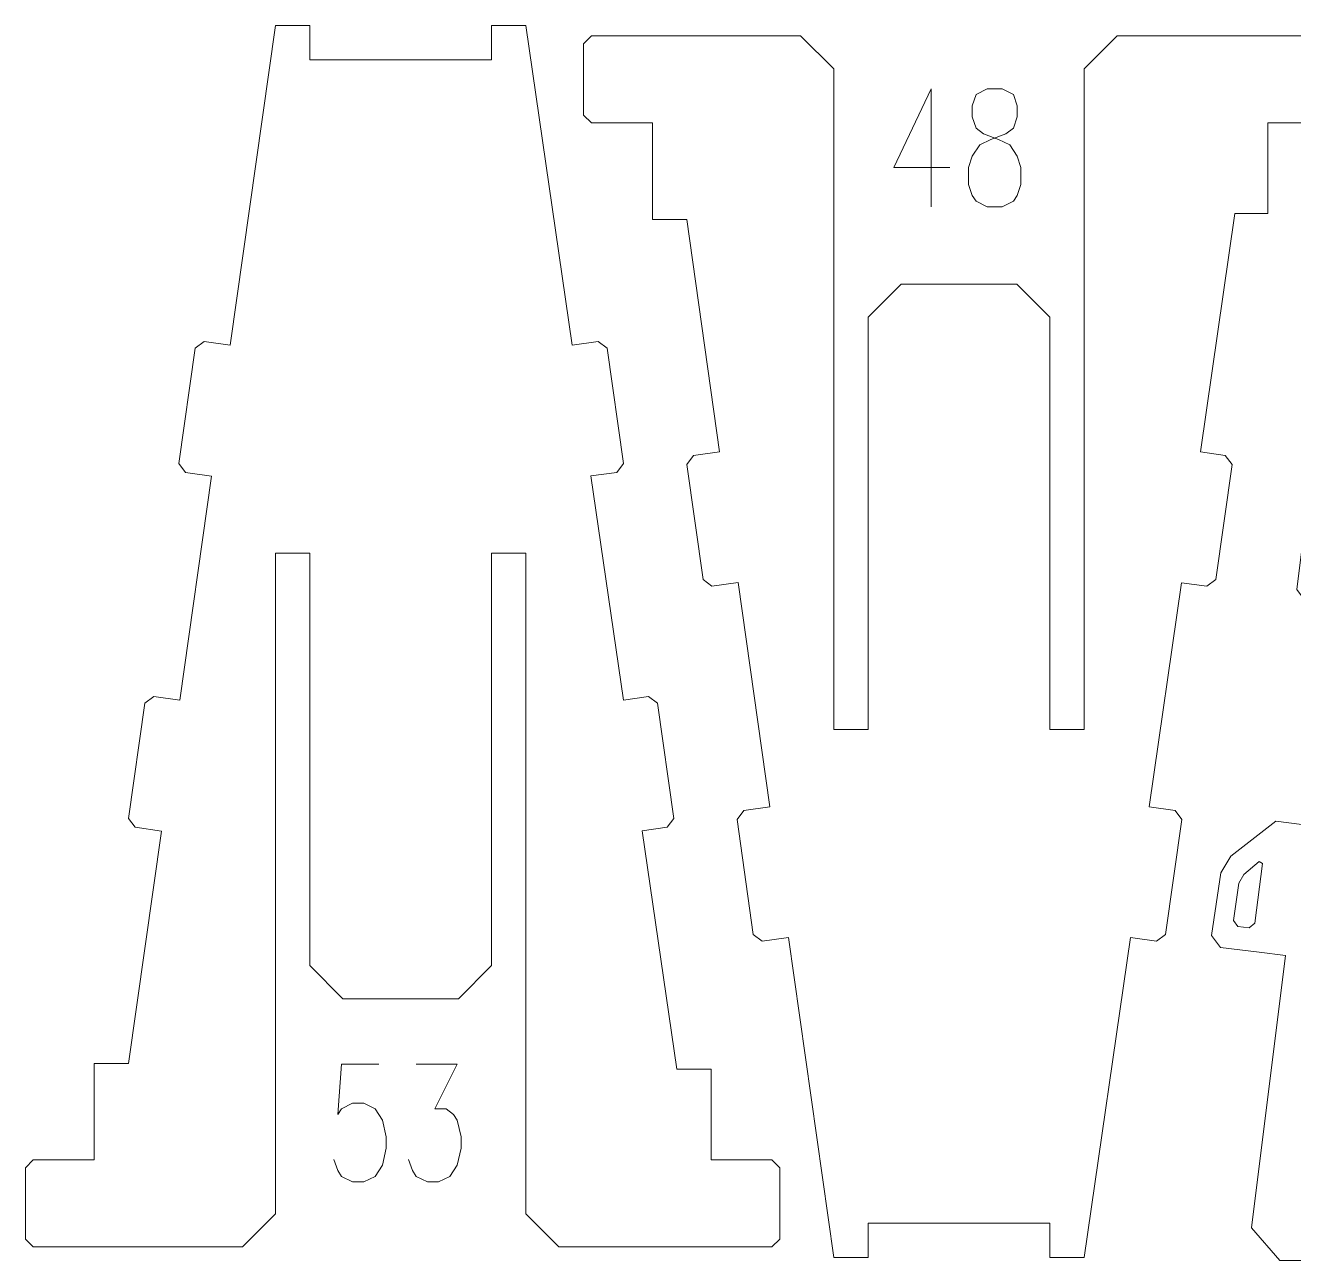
# Model space of a CAD drawing. Header units: inches. Extents: x -6.9 to 6.9, y -5.3 to 5.3.
# Drawn here: x -6.915 to -2.118, y 0.577 to 5.251 of the extents above; entities that cross this region are included whole.
import ezdxf

# ---------------------------------------------------------------- set-up
doc = ezdxf.new("R2010")
doc.units = ezdxf.units.IN
doc.header["$MEASUREMENT"] = 0
doc.layers.add('Layer 1', color=7, linetype='Continuous')

msp = doc.modelspace()

# ---------------------------------------------------------------- linework, layer by layer
at = {"layer": 'Layer 1', "lineweight": 9}
for points, knots in [([(-5.6291, 5.1213), (-5.6291, 5.1213), (-5.8395, 5.1213), (-5.8395, 5.1213), (-5.8395, 5.1213), (-5.8395, 5.1213), (-5.8395, 5.2511), (-5.8395, 5.2511), (-5.8395, 5.2511), (-5.8395, 5.2511), (-5.9695, 5.2511), (-5.9695, 5.2511), (-5.9695, 5.2511), (-5.9695, 5.2511), (-6.1408, 4.041), (-6.1408, 4.041), (-6.1408, 4.041), (-6.1408, 4.041), (-6.2396, 4.055), (-6.2396, 4.055), (-6.2396, 4.055), (-6.2396, 4.055), (-6.2736, 4.0295), (-6.2736, 4.0295), (-6.2736, 4.0295), (-6.2736, 4.0295), (-6.3352, 3.5939), (-6.3352, 3.5939), (-6.3352, 3.5939), (-6.3352, 3.5939), (-6.3098, 3.56), (-6.3098, 3.56), (-6.3098, 3.56), (-6.3098, 3.56), (-6.2108, 3.546), (-6.2108, 3.546), (-6.2108, 3.546), (-6.2108, 3.546), (-6.3309, 2.698), (-6.3309, 2.698), (-6.3309, 2.698), (-6.3309, 2.698), (-6.4298, 2.712), (-6.4298, 2.712), (-6.4298, 2.712), (-6.4298, 2.712), (-6.4637, 2.6865), (-6.4637, 2.6865), (-6.4637, 2.6865), (-6.4637, 2.6865), (-6.5254, 2.2508), (-6.5254, 2.2508), (-6.5254, 2.2508), (-6.5254, 2.2508), (-6.4999, 2.2169), (-6.4999, 2.2169), (-6.4999, 2.2169), (-6.4999, 2.2169), (-6.4009, 2.2029), (-6.4009, 2.2029), (-6.4009, 2.2029), (-6.4009, 2.2029), (-6.5253, 1.3239), (-6.5253, 1.3239), (-6.5253, 1.3239), (-6.5253, 1.3239), (-6.6553, 1.3239), (-6.6553, 1.3239), (-6.6553, 1.3239), (-6.6553, 1.3239), (-6.6553, 0.9591), (-6.6553, 0.9591), (-6.6553, 0.9591), (-6.6553, 0.9591), (-6.8853, 0.9591), (-6.8853, 0.9591), (-6.8853, 0.9591), (-6.8853, 0.9591), (-6.9153, 0.9291), (-6.9153, 0.9291), (-6.9153, 0.9291), (-6.9153, 0.9291), (-6.9153, 0.6591), (-6.9153, 0.6591), (-6.9153, 0.6591), (-6.9153, 0.6591), (-6.8853, 0.6291), (-6.8853, 0.6291), (-6.8853, 0.6291), (-6.8853, 0.6291), (-6.0945, 0.6291), (-6.0945, 0.6291), (-6.0945, 0.6291), (-6.0945, 0.6291), (-5.9695, 0.7541), (-5.9695, 0.7541), (-5.9695, 0.7541), (-5.9695, 0.7541), (-5.9695, 3.2537), (-5.9695, 3.2537), (-5.9695, 3.2537), (-5.9695, 3.2537), (-5.8395, 3.2537), (-5.8395, 3.2537), (-5.8395, 3.2537), (-5.8395, 3.2537), (-5.8395, 1.6935), (-5.8395, 1.6935), (-5.8395, 1.6935), (-5.8395, 1.6935), (-5.7145, 1.5685), (-5.7145, 1.5685), (-5.7145, 1.5685), (-5.7145, 1.5685), (-5.6291, 1.5685), (-5.6291, 1.5685)], [0, 0, 0, 0, 0.033333, 0.033333, 0.033333, 0.033333, 0.066667, 0.066667, 0.066667, 0.066667, 0.1, 0.1, 0.1, 0.1, 0.133333, 0.133333, 0.133333, 0.133333, 0.166667, 0.166667, 0.166667, 0.166667, 0.2, 0.2, 0.2, 0.2, 0.233333, 0.233333, 0.233333, 0.233333, 0.266667, 0.266667, 0.266667, 0.266667, 0.3, 0.3, 0.3, 0.3, 0.333333, 0.333333, 0.333333, 0.333333, 0.366667, 0.366667, 0.366667, 0.366667, 0.4, 0.4, 0.4, 0.4, 0.433333, 0.433333, 0.433333, 0.433333, 0.466667, 0.466667, 0.466667, 0.466667, 0.5, 0.5, 0.5, 0.5, 0.533333, 0.533333, 0.533333, 0.533333, 0.566667, 0.566667, 0.566667, 0.566667, 0.6, 0.6, 0.6, 0.6, 0.633333, 0.633333, 0.633333, 0.633333, 0.666667, 0.666667, 0.666667, 0.666667, 0.7, 0.7, 0.7, 0.7, 0.733333, 0.733333, 0.733333, 0.733333, 0.766667, 0.766667, 0.766667, 0.766667, 0.8, 0.8, 0.8, 0.8, 0.833333, 0.833333, 0.833333, 0.833333, 0.866667, 0.866667, 0.866667, 0.866667, 0.9, 0.9, 0.9, 0.9, 0.933333, 0.933333, 0.933333, 0.933333, 1, 1, 1, 1]), ([(-5.3625, 1.5685), (-5.3625, 1.5685), (-5.277, 1.5685), (-5.277, 1.5685), (-5.277, 1.5685), (-5.277, 1.5685), (-5.152, 1.6935), (-5.152, 1.6935), (-5.152, 1.6935), (-5.152, 1.6935), (-5.152, 3.2537), (-5.152, 3.2537), (-5.152, 3.2537), (-5.152, 3.2537), (-5.022, 3.2537), (-5.022, 3.2537), (-5.022, 3.2537), (-5.022, 3.2537), (-5.022, 0.7541), (-5.022, 0.7541), (-5.022, 0.7541), (-5.022, 0.7541), (-4.897, 0.6291), (-4.897, 0.6291), (-4.897, 0.6291), (-4.897, 0.6291), (-4.0917, 0.6291), (-4.0917, 0.6291), (-4.0917, 0.6291), (-4.0917, 0.6291), (-4.0617, 0.6591), (-4.0617, 0.6591), (-4.0617, 0.6591), (-4.0617, 0.6591), (-4.0617, 0.9291), (-4.0617, 0.9291), (-4.0617, 0.9291), (-4.0617, 0.9291), (-4.0917, 0.9591), (-4.0917, 0.9591), (-4.0917, 0.9591), (-4.0917, 0.9591), (-4.3217, 0.9591), (-4.3217, 0.9591), (-4.3217, 0.9591), (-4.3217, 0.9591), (-4.3217, 1.3017), (-4.3217, 1.3017), (-4.3217, 1.3017), (-4.3217, 1.3017), (-4.4517, 1.3017), (-4.4517, 1.3017), (-4.4517, 1.3017), (-4.4517, 1.3017), (-4.5819, 2.2037), (-4.5819, 2.2037), (-4.5819, 2.2037), (-4.5819, 2.2037), (-4.4881, 2.2169), (-4.4881, 2.2169), (-4.4881, 2.2169), (-4.4881, 2.2169), (-4.4626, 2.2509), (-4.4626, 2.2509), (-4.4626, 2.2509), (-4.4626, 2.2509), (-4.5243, 2.6865), (-4.5243, 2.6865), (-4.5243, 2.6865), (-4.5243, 2.6865), (-4.5582, 2.712), (-4.5582, 2.712), (-4.5582, 2.712), (-4.5582, 2.712), (-4.6534, 2.6985), (-4.6534, 2.6985), (-4.6534, 2.6985), (-4.6534, 2.6985), (-4.7758, 3.5462), (-4.7758, 3.5462), (-4.7758, 3.5462), (-4.7758, 3.5462), (-4.6783, 3.56), (-4.6783, 3.56), (-4.6783, 3.56), (-4.6783, 3.56), (-4.6528, 3.5939), (-4.6528, 3.5939), (-4.6528, 3.5939), (-4.6528, 3.5939), (-4.7145, 4.0295), (-4.7145, 4.0295), (-4.7145, 4.0295), (-4.7145, 4.0295), (-4.7484, 4.055), (-4.7484, 4.055), (-4.7484, 4.055), (-4.7484, 4.055), (-4.8473, 4.041), (-4.8473, 4.041), (-4.8473, 4.041), (-4.8473, 4.041), (-5.022, 5.2511), (-5.022, 5.2511), (-5.022, 5.2511), (-5.022, 5.2511), (-5.152, 5.2511), (-5.152, 5.2511), (-5.152, 5.2511), (-5.152, 5.2511), (-5.152, 5.1213), (-5.152, 5.1213), (-5.152, 5.1213), (-5.152, 5.1213), (-5.3625, 5.1213), (-5.3625, 5.1213)], [0, 0, 0, 0, 0.033333, 0.033333, 0.033333, 0.033333, 0.066667, 0.066667, 0.066667, 0.066667, 0.1, 0.1, 0.1, 0.1, 0.133333, 0.133333, 0.133333, 0.133333, 0.166667, 0.166667, 0.166667, 0.166667, 0.2, 0.2, 0.2, 0.2, 0.233333, 0.233333, 0.233333, 0.233333, 0.266667, 0.266667, 0.266667, 0.266667, 0.3, 0.3, 0.3, 0.3, 0.333333, 0.333333, 0.333333, 0.333333, 0.366667, 0.366667, 0.366667, 0.366667, 0.4, 0.4, 0.4, 0.4, 0.433333, 0.433333, 0.433333, 0.433333, 0.466667, 0.466667, 0.466667, 0.466667, 0.5, 0.5, 0.5, 0.5, 0.533333, 0.533333, 0.533333, 0.533333, 0.566667, 0.566667, 0.566667, 0.566667, 0.6, 0.6, 0.6, 0.6, 0.633333, 0.633333, 0.633333, 0.633333, 0.666667, 0.666667, 0.666667, 0.666667, 0.7, 0.7, 0.7, 0.7, 0.733333, 0.733333, 0.733333, 0.733333, 0.766667, 0.766667, 0.766667, 0.766667, 0.8, 0.8, 0.8, 0.8, 0.833333, 0.833333, 0.833333, 0.833333, 0.866667, 0.866667, 0.866667, 0.866667, 0.9, 0.9, 0.9, 0.9, 0.933333, 0.933333, 0.933333, 0.933333, 1, 1, 1, 1]), ([(-3.5173, 0.7196), (-3.5173, 0.7196), (-3.7278, 0.7196), (-3.7278, 0.7196), (-3.7278, 0.7196), (-3.7278, 0.7196), (-3.7278, 0.5898), (-3.7278, 0.5898), (-3.7278, 0.5898), (-3.7278, 0.5898), (-3.8578, 0.5898), (-3.8578, 0.5898), (-3.8578, 0.5898), (-3.8578, 0.5898), (-4.0291, 1.7999), (-4.0291, 1.7999), (-4.0291, 1.7999), (-4.0291, 1.7999), (-4.1279, 1.7859), (-4.1279, 1.7859), (-4.1279, 1.7859), (-4.1279, 1.7859), (-4.1619, 1.8114), (-4.1619, 1.8114), (-4.1619, 1.8114), (-4.1619, 1.8114), (-4.2235, 2.2471), (-4.2235, 2.2471), (-4.2235, 2.2471), (-4.2235, 2.2471), (-4.198, 2.281), (-4.198, 2.281), (-4.198, 2.281), (-4.198, 2.281), (-4.0991, 2.295), (-4.0991, 2.295), (-4.0991, 2.295), (-4.0991, 2.295), (-4.2192, 3.143), (-4.2192, 3.143), (-4.2192, 3.143), (-4.2192, 3.143), (-4.3181, 3.1289), (-4.3181, 3.1289), (-4.3181, 3.1289), (-4.3181, 3.1289), (-4.352, 3.1544), (-4.352, 3.1544), (-4.352, 3.1544), (-4.352, 3.1544), (-4.4137, 3.5901), (-4.4137, 3.5901), (-4.4137, 3.5901), (-4.4137, 3.5901), (-4.3882, 3.624), (-4.3882, 3.624), (-4.3882, 3.624), (-4.3882, 3.624), (-4.2892, 3.638), (-4.2892, 3.638), (-4.2892, 3.638), (-4.2892, 3.638), (-4.4136, 4.517), (-4.4136, 4.517), (-4.4136, 4.517), (-4.4136, 4.517), (-4.5436, 4.517), (-4.5436, 4.517), (-4.5436, 4.517), (-4.5436, 4.517), (-4.5436, 4.8818), (-4.5436, 4.8818), (-4.5436, 4.8818), (-4.5436, 4.8818), (-4.7736, 4.8818), (-4.7736, 4.8818), (-4.7736, 4.8818), (-4.7736, 4.8818), (-4.8036, 4.9118), (-4.8036, 4.9118), (-4.8036, 4.9118), (-4.8036, 4.9118), (-4.8036, 5.1818), (-4.8036, 5.1818), (-4.8036, 5.1818), (-4.8036, 5.1818), (-4.7736, 5.2118), (-4.7736, 5.2118), (-4.7736, 5.2118), (-4.7736, 5.2118), (-4.1811, 5.2118), (-4.1811, 5.2118)], [0, 0, 0, 0, 0.041667, 0.041667, 0.041667, 0.041667, 0.083333, 0.083333, 0.083333, 0.083333, 0.125, 0.125, 0.125, 0.125, 0.166667, 0.166667, 0.166667, 0.166667, 0.208333, 0.208333, 0.208333, 0.208333, 0.25, 0.25, 0.25, 0.25, 0.291667, 0.291667, 0.291667, 0.291667, 0.333333, 0.333333, 0.333333, 0.333333, 0.375, 0.375, 0.375, 0.375, 0.416667, 0.416667, 0.416667, 0.416667, 0.458333, 0.458333, 0.458333, 0.458333, 0.5, 0.5, 0.5, 0.5, 0.541667, 0.541667, 0.541667, 0.541667, 0.583333, 0.583333, 0.583333, 0.583333, 0.625, 0.625, 0.625, 0.625, 0.666667, 0.666667, 0.666667, 0.666667, 0.708333, 0.708333, 0.708333, 0.708333, 0.75, 0.75, 0.75, 0.75, 0.791667, 0.791667, 0.791667, 0.791667, 0.833333, 0.833333, 0.833333, 0.833333, 0.875, 0.875, 0.875, 0.875, 0.916667, 0.916667, 0.916667, 0.916667, 1, 1, 1, 1]), ([(-4.1589, 5.2118), (-4.1589, 5.2118), (-3.9828, 5.2118), (-3.9828, 5.2118), (-3.9828, 5.2118), (-3.9828, 5.2118), (-3.8578, 5.0868), (-3.8578, 5.0868), (-3.8578, 5.0868), (-3.8578, 5.0868), (-3.8578, 2.5873), (-3.8578, 2.5873), (-3.8578, 2.5873), (-3.8578, 2.5873), (-3.7278, 2.5873), (-3.7278, 2.5873), (-3.7278, 2.5873), (-3.7278, 2.5873), (-3.7278, 4.1474), (-3.7278, 4.1474), (-3.7278, 4.1474), (-3.7278, 4.1474), (-3.6028, 4.2724), (-3.6028, 4.2724), (-3.6028, 4.2724), (-3.6028, 4.2724), (-3.5173, 4.2724), (-3.5173, 4.2724)], [0, 0, 0, 0, 0.125, 0.125, 0.125, 0.125, 0.25, 0.25, 0.25, 0.25, 0.375, 0.375, 0.375, 0.375, 0.5, 0.5, 0.5, 0.5, 0.625, 0.625, 0.625, 0.625, 0.75, 0.75, 0.75, 0.75, 1, 1, 1, 1]), ([(-3.2508, 4.2724), (-3.2508, 4.2724), (-3.1653, 4.2724), (-3.1653, 4.2724), (-3.1653, 4.2724), (-3.1653, 4.2724), (-3.0403, 4.1474), (-3.0403, 4.1474), (-3.0403, 4.1474), (-3.0403, 4.1474), (-3.0403, 2.5873), (-3.0403, 2.5873), (-3.0403, 2.5873), (-3.0403, 2.5873), (-2.9103, 2.5873), (-2.9103, 2.5873), (-2.9103, 2.5873), (-2.9103, 2.5873), (-2.9103, 5.0868), (-2.9103, 5.0868), (-2.9103, 5.0868), (-2.9103, 5.0868), (-2.7853, 5.2118), (-2.7853, 5.2118), (-2.7853, 5.2118), (-2.7853, 5.2118), (-2.7071, 5.2118), (-2.7071, 5.2118)], [0, 0, 0, 0, 0.125, 0.125, 0.125, 0.125, 0.25, 0.25, 0.25, 0.25, 0.375, 0.375, 0.375, 0.375, 0.5, 0.5, 0.5, 0.5, 0.625, 0.625, 0.625, 0.625, 0.75, 0.75, 0.75, 0.75, 1, 1, 1, 1]), ([(-2.6849, 5.2118), (-2.6849, 5.2118), (-1.98, 5.2118), (-1.98, 5.2118), (-1.98, 5.2118), (-1.98, 5.2118), (-1.95, 5.1818), (-1.95, 5.1818), (-1.95, 5.1818), (-1.95, 5.1818), (-1.95, 4.9118), (-1.95, 4.9118), (-1.95, 4.9118), (-1.95, 4.9118), (-1.98, 4.8818), (-1.98, 4.8818), (-1.98, 4.8818), (-1.98, 4.8818), (-2.215, 4.8818), (-2.215, 4.8818), (-2.215, 4.8818), (-2.215, 4.8818), (-2.215, 4.5392), (-2.215, 4.5392), (-2.215, 4.5392), (-2.215, 4.5392), (-2.34, 4.5392), (-2.34, 4.5392), (-2.34, 4.5392), (-2.34, 4.5392), (-2.4702, 3.6373), (-2.4702, 3.6373), (-2.4702, 3.6373), (-2.4702, 3.6373), (-2.3764, 3.624), (-2.3764, 3.624), (-2.3764, 3.624), (-2.3764, 3.624), (-2.3509, 3.5901), (-2.3509, 3.5901), (-2.3509, 3.5901), (-2.3509, 3.5901), (-2.4126, 3.1544), (-2.4126, 3.1544), (-2.4126, 3.1544), (-2.4126, 3.1544), (-2.4465, 3.1289), (-2.4465, 3.1289), (-2.4465, 3.1289), (-2.4465, 3.1289), (-2.5417, 3.1424), (-2.5417, 3.1424), (-2.5417, 3.1424), (-2.5417, 3.1424), (-2.6641, 2.2948), (-2.6641, 2.2948), (-2.6641, 2.2948), (-2.6641, 2.2948), (-2.5666, 2.281), (-2.5666, 2.281), (-2.5666, 2.281), (-2.5666, 2.281), (-2.5411, 2.2471), (-2.5411, 2.2471), (-2.5411, 2.2471), (-2.5411, 2.2471), (-2.6028, 1.8114), (-2.6028, 1.8114), (-2.6028, 1.8114), (-2.6028, 1.8114), (-2.6367, 1.7859), (-2.6367, 1.7859), (-2.6367, 1.7859), (-2.6367, 1.7859), (-2.7356, 1.7999), (-2.7356, 1.7999), (-2.7356, 1.7999), (-2.7356, 1.7999), (-2.9103, 0.5898), (-2.9103, 0.5898), (-2.9103, 0.5898), (-2.9103, 0.5898), (-3.0403, 0.5898), (-3.0403, 0.5898), (-3.0403, 0.5898), (-3.0403, 0.5898), (-3.0403, 0.7196), (-3.0403, 0.7196), (-3.0403, 0.7196), (-3.0403, 0.7196), (-3.2508, 0.7196), (-3.2508, 0.7196)], [0, 0, 0, 0, 0.041667, 0.041667, 0.041667, 0.041667, 0.083333, 0.083333, 0.083333, 0.083333, 0.125, 0.125, 0.125, 0.125, 0.166667, 0.166667, 0.166667, 0.166667, 0.208333, 0.208333, 0.208333, 0.208333, 0.25, 0.25, 0.25, 0.25, 0.291667, 0.291667, 0.291667, 0.291667, 0.333333, 0.333333, 0.333333, 0.333333, 0.375, 0.375, 0.375, 0.375, 0.416667, 0.416667, 0.416667, 0.416667, 0.458333, 0.458333, 0.458333, 0.458333, 0.5, 0.5, 0.5, 0.5, 0.541667, 0.541667, 0.541667, 0.541667, 0.583333, 0.583333, 0.583333, 0.583333, 0.625, 0.625, 0.625, 0.625, 0.666667, 0.666667, 0.666667, 0.666667, 0.708333, 0.708333, 0.708333, 0.708333, 0.75, 0.75, 0.75, 0.75, 0.791667, 0.791667, 0.791667, 0.791667, 0.833333, 0.833333, 0.833333, 0.833333, 0.875, 0.875, 0.875, 0.875, 0.916667, 0.916667, 0.916667, 0.916667, 1, 1, 1, 1]), ([(-1.4336, 4.5926), (-1.4336, 4.5926), (-1.644, 4.5926), (-1.644, 4.5926), (-1.644, 4.5926), (-1.644, 4.6366), (-1.6437, 4.6804), (-1.6437, 4.7241), (-1.6437, 4.7241), (-1.6437, 4.7241), (-1.774, 4.7241), (-1.774, 4.7241), (-1.774, 4.7241), (-1.774, 4.7241), (-1.9189, 3.5669), (-1.9189, 3.5669), (-1.9189, 3.5669), (-1.9189, 3.5669), (-2.018, 3.5793), (-2.018, 3.5793), (-2.018, 3.5793), (-2.018, 3.5793), (-2.0515, 3.5532), (-2.0515, 3.5532), (-2.0515, 3.5532), (-2.0515, 3.5532), (-2.1062, 3.1166), (-2.1062, 3.1166), (-2.1062, 3.1166), (-2.1062, 3.1166), (-2.0802, 3.0831), (-2.0802, 3.0831), (-2.0802, 3.0831), (-2.0802, 3.0831), (-1.981, 3.0707), (-1.981, 3.0707), (-1.981, 3.0707), (-1.981, 3.0707), (-2.0865, 2.2281), (-2.0865, 2.2281), (-2.0865, 2.2281), (-2.0865, 2.2281), (-2.1857, 2.2405), (-2.1857, 2.2405), (-2.1857, 2.2405), (-2.1857, 2.2405), (-2.3558, 2.1083), (-2.3558, 2.1083), (-2.3558, 2.1083), (-2.3558, 2.1083), (-2.3933, 2.0442), (-2.3933, 2.0442), (-2.3933, 2.0442), (-2.3933, 2.0442), (-2.4288, 1.8074), (-2.4288, 1.8074), (-2.4288, 1.8074), (-2.4288, 1.8074), (-2.3951, 1.7628), (-2.3951, 1.7628), (-2.3951, 1.7628), (-2.3951, 1.7628), (-2.2479, 1.7444), (-2.2479, 1.7444), (-2.2479, 1.7444), (-2.2479, 1.7444), (-2.1486, 1.732), (-2.1486, 1.732), (-2.1486, 1.732), (-2.1486, 1.732), (-2.2777, 0.7012), (-2.2777, 0.7012), (-2.2777, 0.7012), (-2.2777, 0.7012), (-2.1702, 0.5774), (-2.1702, 0.5774), (-2.1702, 0.5774), (-2.1702, 0.5774), (-2.0457, 0.5774), (-2.0457, 0.5774)], [0, 0, 0, 0, 0.047619, 0.047619, 0.047619, 0.047619, 0.095238, 0.095238, 0.095238, 0.095238, 0.142857, 0.142857, 0.142857, 0.142857, 0.190476, 0.190476, 0.190476, 0.190476, 0.238095, 0.238095, 0.238095, 0.238095, 0.285714, 0.285714, 0.285714, 0.285714, 0.333333, 0.333333, 0.333333, 0.333333, 0.380952, 0.380952, 0.380952, 0.380952, 0.428571, 0.428571, 0.428571, 0.428571, 0.47619, 0.47619, 0.47619, 0.47619, 0.52381, 0.52381, 0.52381, 0.52381, 0.571429, 0.571429, 0.571429, 0.571429, 0.619048, 0.619048, 0.619048, 0.619048, 0.666667, 0.666667, 0.666667, 0.666667, 0.714286, 0.714286, 0.714286, 0.714286, 0.761905, 0.761905, 0.761905, 0.761905, 0.809524, 0.809524, 0.809524, 0.809524, 0.857143, 0.857143, 0.857143, 0.857143, 0.904762, 0.904762, 0.904762, 0.904762, 1, 1, 1, 1]), ([(-2.2644, 1.8537), (-2.2644, 1.8537), (-2.2867, 1.8364), (-2.2867, 1.8364), (-2.2867, 1.8364), (-2.2867, 1.8364), (-2.3291, 1.8416), (-2.3291, 1.8416), (-2.3291, 1.8416), (-2.3291, 1.8416), (-2.3459, 1.8639), (-2.3459, 1.8639), (-2.3459, 1.8639), (-2.3459, 1.8639), (-2.3247, 2.0056), (-2.3247, 2.0056), (-2.3247, 2.0056), (-2.3247, 2.0056), (-2.3065, 2.0383), (-2.3065, 2.0383), (-2.3065, 2.0383), (-2.3065, 2.0383), (-2.2487, 2.0875), (-2.2487, 2.0875), (-2.2487, 2.0875), (-2.2487, 2.0875), (-2.236, 2.0806), (-2.236, 2.0806), (-2.236, 2.0806), (-2.236, 2.0806), (-2.2644, 1.8537), (-2.2644, 1.8537)], [0, 0, 0, 0, 0.111111, 0.111111, 0.111111, 0.111111, 0.222222, 0.222222, 0.222222, 0.222222, 0.333333, 0.333333, 0.333333, 0.333333, 0.444444, 0.444444, 0.444444, 0.444444, 0.555556, 0.555556, 0.555556, 0.555556, 0.666667, 0.666667, 0.666667, 0.666667, 0.777778, 0.777778, 0.777778, 0.777778, 1, 1, 1, 1])]:
    msp.add_open_spline(points, degree=3, knots=knots, dxfattribs=at)
at = {"layer": 'Layer 1', "color": 1, "lineweight": 9}
for points in [[(-4.1811, 5.2118), (-4.1811, 5.2118), (-4.1589, 5.2118), (-4.1589, 5.2118)], [(-2.7071, 5.2118), (-2.7071, 5.2118), (-2.6849, 5.2118), (-2.6849, 5.2118)], [(-5.6291, 5.1213), (-5.6291, 5.1213), (-5.6069, 5.1213), (-5.6069, 5.1213)], [(-5.3846, 5.1213), (-5.3846, 5.1213), (-5.3625, 5.1213), (-5.3625, 5.1213)], [(-3.4889, 5.0109), (-3.4889, 5.0109), (-3.4889, 4.5649), (-3.4889, 4.5649)], [(-3.5173, 4.2724), (-3.5173, 4.2724), (-3.4952, 4.2724), (-3.4952, 4.2724)], [(-3.2729, 4.2724), (-3.2729, 4.2724), (-3.2508, 4.2724), (-3.2508, 4.2724)], [(-5.6291, 1.5685), (-5.6291, 1.5685), (-5.6069, 1.5685), (-5.6069, 1.5685)], [(-5.3846, 1.5685), (-5.3846, 1.5685), (-5.3625, 1.5685), (-5.3625, 1.5685)], [(-3.5173, 0.7196), (-3.5173, 0.7196), (-3.4952, 0.7196), (-3.4952, 0.7196)], [(-3.2729, 0.7196), (-3.2729, 0.7196), (-3.2508, 0.7196), (-3.2508, 0.7196)]]:
    msp.add_open_spline(points, degree=3, dxfattribs=at)
at = {"layer": 'Layer 1', "lineweight": 9}
for points in [[(-5.3846, 5.1213), (-5.3846, 5.1213), (-5.6069, 5.1213), (-5.6069, 5.1213)], [(-3.4952, 4.2724), (-3.4952, 4.2724), (-3.2729, 4.2724), (-3.2729, 4.2724)], [(-5.6069, 1.5685), (-5.6069, 1.5685), (-5.3846, 1.5685), (-5.3846, 1.5685)], [(-3.2729, 0.7196), (-3.2729, 0.7196), (-3.4952, 0.7196), (-3.4952, 0.7196)]]:
    msp.add_open_spline(points, degree=3, dxfattribs=at)
at = {"layer": 'Layer 1', "color": 1, "lineweight": 9}
for points, knots in [([(-3.4889, 5.0109), (-3.4889, 5.0109), (-3.6305, 4.7133), (-3.6305, 4.7133), (-3.6305, 4.7133), (-3.6305, 4.7133), (-3.4185, 4.7133), (-3.4185, 4.7133)], [0, 0, 0, 0, 0.333333, 0.333333, 0.333333, 0.333333, 1, 1, 1, 1]), ([(-3.2768, 5.0109), (-3.2768, 5.0109), (-3.3192, 4.9899), (-3.3192, 4.9899), (-3.3192, 4.9899), (-3.3192, 4.9899), (-3.3336, 4.9472), (-3.3336, 4.9472), (-3.3336, 4.9472), (-3.3336, 4.9472), (-3.3336, 4.9045), (-3.3336, 4.9045), (-3.3336, 4.9045), (-3.3336, 4.9045), (-3.3192, 4.8624), (-3.3192, 4.8624), (-3.3192, 4.8624), (-3.3192, 4.8624), (-3.2912, 4.8408), (-3.2912, 4.8408), (-3.2912, 4.8408), (-3.2912, 4.8408), (-3.2344, 4.8197), (-3.2344, 4.8197), (-3.2344, 4.8197), (-3.2344, 4.8197), (-3.192, 4.7987), (-3.192, 4.7987), (-3.192, 4.7987), (-3.192, 4.7987), (-3.164, 4.756), (-3.164, 4.756), (-3.164, 4.756), (-3.164, 4.756), (-3.1496, 4.7133), (-3.1496, 4.7133), (-3.1496, 4.7133), (-3.1496, 4.7133), (-3.1496, 4.6496), (-3.1496, 4.6496), (-3.1496, 4.6496), (-3.1496, 4.6496), (-3.164, 4.6075), (-3.164, 4.6075), (-3.164, 4.6075), (-3.164, 4.6075), (-3.178, 4.5859), (-3.178, 4.5859), (-3.178, 4.5859), (-3.178, 4.5859), (-3.2204, 4.5649), (-3.2204, 4.5649), (-3.2204, 4.5649), (-3.2204, 4.5649), (-3.2768, 4.5649), (-3.2768, 4.5649), (-3.2768, 4.5649), (-3.2768, 4.5649), (-3.3192, 4.5859), (-3.3192, 4.5859), (-3.3192, 4.5859), (-3.3192, 4.5859), (-3.3336, 4.6075), (-3.3336, 4.6075), (-3.3336, 4.6075), (-3.3336, 4.6075), (-3.3476, 4.6496), (-3.3476, 4.6496), (-3.3476, 4.6496), (-3.3476, 4.6496), (-3.3476, 4.7133), (-3.3476, 4.7133), (-3.3476, 4.7133), (-3.3476, 4.7133), (-3.3336, 4.756), (-3.3336, 4.756), (-3.3336, 4.756), (-3.3336, 4.756), (-3.3052, 4.7987), (-3.3052, 4.7987), (-3.3052, 4.7987), (-3.3052, 4.7987), (-3.2628, 4.8197), (-3.2628, 4.8197), (-3.2628, 4.8197), (-3.2628, 4.8197), (-3.2064, 4.8408), (-3.2064, 4.8408), (-3.2064, 4.8408), (-3.2064, 4.8408), (-3.178, 4.8624), (-3.178, 4.8624), (-3.178, 4.8624), (-3.178, 4.8624), (-3.164, 4.9045), (-3.164, 4.9045), (-3.164, 4.9045), (-3.164, 4.9045), (-3.164, 4.9472), (-3.164, 4.9472), (-3.164, 4.9472), (-3.164, 4.9472), (-3.178, 4.9899), (-3.178, 4.9899), (-3.178, 4.9899), (-3.178, 4.9899), (-3.2204, 5.0109), (-3.2204, 5.0109), (-3.2204, 5.0109), (-3.2204, 5.0109), (-3.2768, 5.0109), (-3.2768, 5.0109)], [0, 0, 0, 0, 0.034483, 0.034483, 0.034483, 0.034483, 0.068966, 0.068966, 0.068966, 0.068966, 0.103448, 0.103448, 0.103448, 0.103448, 0.137931, 0.137931, 0.137931, 0.137931, 0.172414, 0.172414, 0.172414, 0.172414, 0.206897, 0.206897, 0.206897, 0.206897, 0.241379, 0.241379, 0.241379, 0.241379, 0.275862, 0.275862, 0.275862, 0.275862, 0.310345, 0.310345, 0.310345, 0.310345, 0.344828, 0.344828, 0.344828, 0.344828, 0.37931, 0.37931, 0.37931, 0.37931, 0.413793, 0.413793, 0.413793, 0.413793, 0.448276, 0.448276, 0.448276, 0.448276, 0.482759, 0.482759, 0.482759, 0.482759, 0.517241, 0.517241, 0.517241, 0.517241, 0.551724, 0.551724, 0.551724, 0.551724, 0.586207, 0.586207, 0.586207, 0.586207, 0.62069, 0.62069, 0.62069, 0.62069, 0.655172, 0.655172, 0.655172, 0.655172, 0.689655, 0.689655, 0.689655, 0.689655, 0.724138, 0.724138, 0.724138, 0.724138, 0.758621, 0.758621, 0.758621, 0.758621, 0.793103, 0.793103, 0.793103, 0.793103, 0.827586, 0.827586, 0.827586, 0.827586, 0.862069, 0.862069, 0.862069, 0.862069, 0.896552, 0.896552, 0.896552, 0.896552, 0.931034, 0.931034, 0.931034, 0.931034, 1, 1, 1, 1]), ([(-5.5787, 1.3213), (-5.5787, 1.3213), (-5.72, 1.3213), (-5.72, 1.3213), (-5.72, 1.3213), (-5.72, 1.3213), (-5.734, 1.1302), (-5.734, 1.1302), (-5.734, 1.1302), (-5.734, 1.1302), (-5.72, 1.1512), (-5.72, 1.1512), (-5.72, 1.1512), (-5.72, 1.1512), (-5.6775, 1.1729), (-5.6775, 1.1729), (-5.6775, 1.1729), (-5.6775, 1.1729), (-5.6351, 1.1729), (-5.6351, 1.1729), (-5.6351, 1.1729), (-5.6351, 1.1729), (-5.5927, 1.1512), (-5.5927, 1.1512), (-5.5927, 1.1512), (-5.5927, 1.1512), (-5.5643, 1.1092), (-5.5643, 1.1092), (-5.5643, 1.1092), (-5.5643, 1.1092), (-5.5503, 1.0454), (-5.5503, 1.0454), (-5.5503, 1.0454), (-5.5503, 1.0454), (-5.5503, 1.0027), (-5.5503, 1.0027), (-5.5503, 1.0027), (-5.5503, 1.0027), (-5.5643, 0.939), (-5.5643, 0.939), (-5.5643, 0.939), (-5.5643, 0.939), (-5.5927, 0.8963), (-5.5927, 0.8963), (-5.5927, 0.8963), (-5.5927, 0.8963), (-5.6351, 0.8753), (-5.6351, 0.8753), (-5.6351, 0.8753), (-5.6351, 0.8753), (-5.6775, 0.8753), (-5.6775, 0.8753), (-5.6775, 0.8753), (-5.6775, 0.8753), (-5.72, 0.8963), (-5.72, 0.8963), (-5.72, 0.8963), (-5.72, 0.8963), (-5.734, 0.918), (-5.734, 0.918), (-5.734, 0.918), (-5.734, 0.918), (-5.7484, 0.96), (-5.7484, 0.96)], [0, 0, 0, 0, 0.058824, 0.058824, 0.058824, 0.058824, 0.117647, 0.117647, 0.117647, 0.117647, 0.176471, 0.176471, 0.176471, 0.176471, 0.235294, 0.235294, 0.235294, 0.235294, 0.294118, 0.294118, 0.294118, 0.294118, 0.352941, 0.352941, 0.352941, 0.352941, 0.411765, 0.411765, 0.411765, 0.411765, 0.470588, 0.470588, 0.470588, 0.470588, 0.529412, 0.529412, 0.529412, 0.529412, 0.588235, 0.588235, 0.588235, 0.588235, 0.647059, 0.647059, 0.647059, 0.647059, 0.705882, 0.705882, 0.705882, 0.705882, 0.764706, 0.764706, 0.764706, 0.764706, 0.823529, 0.823529, 0.823529, 0.823529, 0.882353, 0.882353, 0.882353, 0.882353, 1, 1, 1, 1]), ([(-5.4371, 1.3213), (-5.4371, 1.3213), (-5.2818, 1.3213), (-5.2818, 1.3213), (-5.2818, 1.3213), (-5.2818, 1.3213), (-5.3666, 1.1512), (-5.3666, 1.1512), (-5.3666, 1.1512), (-5.3666, 1.1512), (-5.3242, 1.1512), (-5.3242, 1.1512), (-5.3242, 1.1512), (-5.3242, 1.1512), (-5.2958, 1.1302), (-5.2958, 1.1302), (-5.2958, 1.1302), (-5.2958, 1.1302), (-5.2818, 1.1092), (-5.2818, 1.1092), (-5.2818, 1.1092), (-5.2818, 1.1092), (-5.2674, 1.0454), (-5.2674, 1.0454), (-5.2674, 1.0454), (-5.2674, 1.0454), (-5.2674, 1.0027), (-5.2674, 1.0027), (-5.2674, 1.0027), (-5.2674, 1.0027), (-5.2818, 0.939), (-5.2818, 0.939), (-5.2818, 0.939), (-5.2818, 0.939), (-5.3098, 0.8963), (-5.3098, 0.8963), (-5.3098, 0.8963), (-5.3098, 0.8963), (-5.3522, 0.8753), (-5.3522, 0.8753), (-5.3522, 0.8753), (-5.3522, 0.8753), (-5.3946, 0.8753), (-5.3946, 0.8753), (-5.3946, 0.8753), (-5.3946, 0.8753), (-5.4371, 0.8963), (-5.4371, 0.8963), (-5.4371, 0.8963), (-5.4371, 0.8963), (-5.4515, 0.918), (-5.4515, 0.918), (-5.4515, 0.918), (-5.4515, 0.918), (-5.4655, 0.96), (-5.4655, 0.96)], [0, 0, 0, 0, 0.066667, 0.066667, 0.066667, 0.066667, 0.133333, 0.133333, 0.133333, 0.133333, 0.2, 0.2, 0.2, 0.2, 0.266667, 0.266667, 0.266667, 0.266667, 0.333333, 0.333333, 0.333333, 0.333333, 0.4, 0.4, 0.4, 0.4, 0.466667, 0.466667, 0.466667, 0.466667, 0.533333, 0.533333, 0.533333, 0.533333, 0.6, 0.6, 0.6, 0.6, 0.666667, 0.666667, 0.666667, 0.666667, 0.733333, 0.733333, 0.733333, 0.733333, 0.8, 0.8, 0.8, 0.8, 0.866667, 0.866667, 0.866667, 0.866667, 1, 1, 1, 1])]:
    msp.add_open_spline(points, degree=3, knots=knots, dxfattribs=at)

doc.saveas('drawing.dxf')
